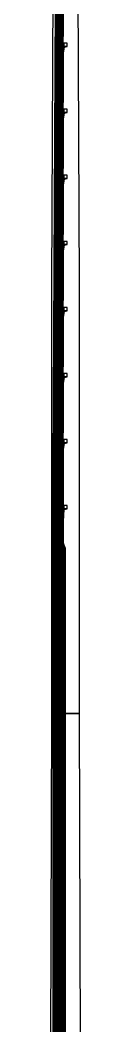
# Model space of a CAD drawing. Header units: inches. Extents: x 106592 to 209533, y 57057 to 74911.
# Drawn here: x 131360 to 131450, y 63182 to 66227 of the extents above; entities that cross this region are included whole.
import ezdxf

# ---------------------------------------------------------------- set-up
doc = ezdxf.new("R2010")
doc.units = ezdxf.units.IN
doc.header["$MEASUREMENT"] = 0
for name, color, linetype in [('metal', 221, 'Continuous'), ('nitride window', 40, 'Continuous'), ('profile', 140, 'Continuous')]:
    doc.layers.add(name, color=color, linetype=linetype)

msp = doc.modelspace()

# ---------------------------------------------------------------- linework, layer by layer
at = {"layer": 'metal'}
for points in [[(131374.7, 66327.3), (131374.2, 66227.2), (131373.7, 66127.3), (131373.2, 66027.2), (131372.7, 65927.3), (131372.2, 65827.2), (131371.7, 65727.3), (131371.2, 65627.2), (131370.7, 65527.3), (131370.2, 65427.2), (131369.7, 65327.3), (131369.2, 65227.2), (131368.7, 65127.3), (131368.2, 65027.2), (131367.7, 64927.3), (131367.2, 64827.2), (131366.7, 64644.3), (131367.1, 64627.2), (131367.4, 64627.2), (131367.7, 64627.2), (131367.2, 64644.3), (131367.7, 64827.2), (131368.2, 64927.3), (131368.7, 65027.2), (131369.2, 65127.3), (131369.7, 65227.2), (131370.2, 65327.3), (131370.7, 65427.2), (131371.2, 65527.3), (131371.7, 65627.2), (131372.2, 65727.3), (131372.7, 65827.2), (131373.2, 65927.3), (131373.7, 66027.2), (131374.2, 66127.3), (131374.7, 66227.2), (131375.2, 66327.3)], [(131375.7, 66327.3), (131375.2, 66227.2), (131374.7, 66127.3), (131374.2, 66027.2), (131373.7, 65927.3), (131373.2, 65827.2), (131372.7, 65727.3), (131372.2, 65627.2), (131371.7, 65527.3), (131371.2, 65427.2), (131370.7, 65327.3), (131370.2, 65227.2), (131369.7, 65127.3), (131369.2, 65027.2), (131368.7, 64927.3), (131368.2, 64827.2), (131367.7, 64644.3), (131368.3, 64627.2), (131368.9, 64627.2), (131368.2, 64644.3), (131368.7, 64827.2), (131369.2, 64927.3), (131369.7, 65027.2), (131370.2, 65127.3), (131370.7, 65227.2), (131371.2, 65327.3), (131371.7, 65427.2), (131372.2, 65527.3), (131372.7, 65627.2), (131373.2, 65727.3), (131373.7, 65827.2), (131374.2, 65927.3), (131374.7, 66027.2), (131375.2, 66127.3), (131375.7, 66227.2), (131376.2, 66327.3)], [(131376.7, 66327.3), (131376.2, 66227.2), (131375.7, 66127.3), (131375.2, 66027.2), (131374.7, 65927.3), (131374.2, 65827.2), (131373.7, 65727.3), (131373.2, 65627.2), (131372.7, 65527.3), (131372.2, 65427.2), (131371.7, 65327.3), (131371.2, 65227.2), (131370.7, 65127.3), (131370.2, 65027.2), (131369.7, 64927.3), (131369.2, 64827.2), (131368.7, 64644.3), (131369.5, 64627.2), (131370.1, 64627.2), (131369.2, 64644.3), (131369.7, 64827.2), (131370.2, 64927.3), (131370.7, 65027.2), (131371.2, 65127.3), (131371.7, 65227.2), (131372.2, 65327.3), (131372.7, 65427.2), (131373.2, 65527.3), (131373.7, 65627.2), (131374.2, 65727.3), (131374.7, 65827.2), (131375.2, 65927.3), (131375.7, 66027.2), (131376.2, 66127.3), (131376.7, 66227.2), (131377.2, 66327.3)], [(131377.7, 66327.3), (131377.2, 66227.2), (131376.7, 66127.3), (131376.2, 66027.2), (131375.7, 65927.3), (131375.2, 65827.2), (131374.7, 65727.3), (131374.2, 65627.2), (131373.7, 65527.3), (131373.2, 65427.2), (131372.7, 65327.3), (131372.2, 65227.2), (131371.7, 65127.3), (131371.2, 65027.2), (131370.7, 64927.3), (131370.2, 64827.2), (131369.7, 64644.3), (131370.7, 64627.2), (131371.3, 64627.2), (131370.2, 64644.3), (131370.7, 64827.2), (131371.2, 64927.3), (131371.7, 65027.2), (131372.2, 65127.3), (131372.7, 65227.2), (131373.2, 65327.3), (131373.7, 65427.2), (131374.2, 65527.3), (131374.7, 65627.2), (131375.2, 65727.3), (131375.7, 65827.2), (131376.2, 65927.3), (131376.7, 66027.2), (131377.2, 66127.3), (131377.7, 66227.2), (131378.2, 66327.3)], [(131378.7, 66327.3), (131378.2, 66227.2), (131377.7, 66127.3), (131377.2, 66027.2), (131376.7, 65927.3), (131376.2, 65827.2), (131375.7, 65727.3), (131375.2, 65627.2), (131374.7, 65527.3), (131374.2, 65427.2), (131373.7, 65327.3), (131373.2, 65227.2), (131372.7, 65127.3), (131372.2, 65027.2), (131371.7, 64927.3), (131371.2, 64827.2), (131370.7, 64644.3), (131371.9, 64627.2), (131372.5, 64627.2), (131371.2, 64644.3), (131371.7, 64827.2), (131372.2, 64927.3), (131372.7, 65027.2), (131373.2, 65127.3), (131373.7, 65227.2), (131374.2, 65327.3), (131374.7, 65427.2), (131375.2, 65527.3), (131375.7, 65627.2), (131376.2, 65727.3), (131376.7, 65827.2), (131377.2, 65927.3), (131377.7, 66027.2), (131378.2, 66127.3), (131378.7, 66227.2), (131379.2, 66327.3)], [(131379.7, 66327.3), (131379.2, 66227.2), (131378.7, 66127.3), (131378.2, 66027.2), (131377.7, 65927.3), (131377.2, 65827.2), (131376.7, 65727.3), (131376.2, 65627.2), (131375.7, 65527.3), (131375.2, 65427.2), (131374.7, 65327.3), (131374.2, 65227.2), (131373.7, 65127.3), (131373.2, 65027.2), (131372.7, 64927.3), (131372.2, 64827.2), (131371.7, 64644.3), (131373.1, 64627.2), (131373.7, 64627.2), (131372.2, 64644.3), (131372.7, 64827.2), (131373.2, 64927.3), (131373.7, 65027.2), (131374.2, 65127.3), (131374.7, 65227.2), (131375.2, 65327.3), (131375.7, 65427.2), (131376.2, 65527.3), (131376.7, 65627.2), (131377.2, 65727.3), (131377.7, 65827.2), (131378.2, 65927.3), (131378.7, 66027.2), (131379.2, 66127.3), (131379.7, 66227.2), (131380.2, 66327.3)], [(131380.7, 66327.3), (131380.2, 66227.2), (131379.7, 66127.3), (131379.2, 66027.2), (131378.7, 65927.3), (131378.2, 65827.2), (131377.7, 65727.3), (131377.2, 65627.2), (131376.7, 65527.3), (131376.2, 65427.2), (131375.7, 65327.3), (131375.2, 65227.2), (131374.7, 65127.3), (131374.2, 65027.2), (131373.7, 64927.3), (131373.2, 64827.2), (131372.7, 64644.3), (131374.3, 64627.2), (131374.9, 64627.2), (131373.2, 64644.3), (131373.7, 64827.2), (131374.2, 64927.3), (131374.7, 65027.2), (131375.2, 65127.3), (131375.7, 65227.2), (131376.2, 65327.3), (131376.7, 65427.2), (131377.2, 65527.3), (131377.7, 65627.2), (131378.2, 65727.3), (131378.7, 65827.2), (131379.2, 65927.3), (131379.7, 66027.2), (131380.2, 66127.3), (131380.7, 66227.2), (131381.2, 66327.3)], [(131381.7, 66327.3), (131381.2, 66227.2), (131380.7, 66127.3), (131380.2, 66027.2), (131379.7, 65927.3), (131379.2, 65827.2), (131378.7, 65727.3), (131378.2, 65627.2), (131377.7, 65527.3), (131377.2, 65427.2), (131376.7, 65327.3), (131376.2, 65227.2), (131375.7, 65127.3), (131375.2, 65027.2), (131374.7, 64927.3), (131374.2, 64827.2), (131373.7, 64644.3), (131375.5, 64627.2), (131376.1, 64627.2), (131374.2, 64644.3), (131374.7, 64827.2), (131375.2, 64927.3), (131375.7, 65027.2), (131376.2, 65127.3), (131376.7, 65227.2), (131377.2, 65327.3), (131377.7, 65427.2), (131378.2, 65527.3), (131378.7, 65627.2), (131379.2, 65727.3), (131379.7, 65827.2), (131380.2, 65927.3), (131380.7, 66027.2), (131381.2, 66127.3), (131381.7, 66227.2), (131382.2, 66327.3)], [(131383.2, 66327.3), (131382.7, 66227.2), (131382.2, 66127.3), (131381.7, 66027.2), (131381.2, 65927.3), (131380.7, 65827.2), (131380.2, 65727.3), (131379.7, 65627.2), (131379.2, 65527.3), (131378.7, 65427.2), (131378.2, 65327.3), (131377.7, 65227.2), (131377.2, 65127.3), (131376.7, 65027.2), (131376.2, 64927.3), (131375.7, 64827.2), (131375.2, 64644.3), (131377.3, 64627.2), (131376.7, 64627.2), (131374.7, 64644.3), (131375.2, 64827.2), (131375.7, 64927.3), (131376.2, 65027.2), (131376.7, 65127.3), (131377.2, 65227.2), (131377.7, 65327.3), (131378.2, 65427.2), (131378.7, 65527.3), (131379.2, 65627.2), (131379.7, 65727.3), (131380.2, 65827.2), (131380.7, 65927.3), (131381.2, 66027.2), (131381.7, 66127.3), (131382.2, 66227.2), (131382.7, 66327.3)], [(131383.7, 66327.3), (131383.2, 66227.2), (131382.7, 66127.3), (131382.2, 66027.2), (131381.7, 65927.3), (131381.2, 65827.2), (131380.7, 65727.3), (131380.2, 65627.2), (131379.7, 65527.3), (131379.2, 65427.2), (131378.7, 65327.3), (131378.2, 65227.2), (131377.7, 65127.3), (131377.2, 65027.2), (131376.7, 64927.3), (131376.2, 64827.2), (131375.7, 64644.3), (131377.9, 64627.2), (131378.5, 64627.2), (131376.2, 64644.3), (131376.7, 64827.2), (131377.2, 64927.3), (131377.7, 65027.2), (131378.2, 65127.3), (131378.7, 65227.2), (131379.2, 65327.3), (131379.7, 65427.2), (131380.2, 65527.3), (131380.7, 65627.2), (131381.2, 65727.3), (131381.7, 65827.2), (131382.2, 65927.3), (131382.7, 66027.2), (131383.2, 66127.3), (131383.7, 66227.2), (131384.2, 66327.3)], [(131385.2, 66327.3), (131384.7, 66227.2), (131384.2, 66127.3), (131383.7, 66027.2), (131383.2, 65927.3), (131382.7, 65827.2), (131382.2, 65727.3), (131381.7, 65627.2), (131381.2, 65527.3), (131380.7, 65427.2), (131380.2, 65327.3), (131379.7, 65227.2), (131379.2, 65127.3), (131378.7, 65027.2), (131378.2, 64927.3), (131377.7, 64827.2), (131377.2, 64644.3), (131379.7, 64627.2), (131379.1, 64627.2), (131376.7, 64644.3), (131377.2, 64827.2), (131377.7, 64927.3), (131378.2, 65027.2), (131378.7, 65127.3), (131379.2, 65227.2), (131379.7, 65327.3), (131380.2, 65427.2), (131380.7, 65527.3), (131381.2, 65627.2), (131381.7, 65727.3), (131382.2, 65827.2), (131382.7, 65927.3), (131383.2, 66027.2), (131383.7, 66127.3), (131384.2, 66227.2), (131384.7, 66327.3)], [(131386.2, 66327.3), (131385.7, 66227.2), (131385.2, 66127.3), (131384.7, 66027.2), (131384.2, 65927.3), (131383.7, 65827.2), (131383.2, 65727.3), (131382.7, 65627.2), (131382.2, 65527.3), (131381.7, 65427.2), (131381.2, 65327.3), (131380.7, 65227.2), (131380.2, 65127.3), (131379.7, 65027.2), (131379.2, 64927.3), (131378.7, 64827.2), (131378.2, 64644.3), (131380.9, 64627.2), (131380.3, 64627.2), (131377.7, 64644.3), (131378.2, 64827.2), (131378.7, 64927.3), (131379.2, 65027.2), (131379.7, 65127.3), (131380.2, 65227.2), (131380.7, 65327.3), (131381.2, 65427.2), (131381.7, 65527.3), (131382.2, 65627.2), (131382.7, 65727.3), (131383.2, 65827.2), (131383.7, 65927.3), (131384.2, 66027.2), (131384.7, 66127.3), (131385.2, 66227.2), (131385.7, 66327.3)], [(131387.2, 66327.3), (131386.7, 66227.2), (131386.2, 66127.3), (131385.7, 66027.2), (131385.2, 65927.3), (131384.7, 65827.2), (131384.2, 65727.3), (131383.7, 65627.2), (131383.2, 65527.3), (131382.7, 65427.2), (131382.2, 65327.3), (131381.7, 65227.2), (131381.2, 65127.3), (131380.7, 65027.2), (131380.2, 64927.3), (131379.7, 64827.2), (131379.2, 64644.3), (131382.1, 64627.2), (131381.5, 64627.2), (131378.7, 64644.3), (131379.2, 64827.2), (131379.7, 64927.3), (131380.2, 65027.2), (131380.7, 65127.3), (131381.2, 65227.2), (131381.7, 65327.3), (131382.2, 65427.2), (131382.7, 65527.3), (131383.2, 65627.2), (131383.7, 65727.3), (131384.2, 65827.2), (131384.7, 65927.3), (131385.2, 66027.2), (131385.7, 66127.3), (131386.2, 66227.2), (131386.7, 66327.3)], [(131388.2, 66327.3), (131387.7, 66227.2), (131387.2, 66127.3), (131386.7, 66027.2), (131386.2, 65927.3), (131385.7, 65827.2), (131385.2, 65727.3), (131384.7, 65627.2), (131384.2, 65527.3), (131383.7, 65427.2), (131383.2, 65327.3), (131382.7, 65227.2), (131382.2, 65127.3), (131381.7, 65027.2), (131381.2, 64927.3), (131380.7, 64827.2), (131380.2, 64644.3), (131383.3, 64627.2), (131382.7, 64627.2), (131379.7, 64644.3), (131380.2, 64827.2), (131380.7, 64927.3), (131381.2, 65027.2), (131381.7, 65127.3), (131382.2, 65227.2), (131382.7, 65327.3), (131383.2, 65427.2), (131383.7, 65527.3), (131384.2, 65627.2), (131384.7, 65727.3), (131385.2, 65827.2), (131385.7, 65927.3), (131386.2, 66027.2), (131386.7, 66127.3), (131387.2, 66227.2), (131387.7, 66327.3)], [(131389.2, 66327.3), (131388.7, 66227.2), (131388.2, 66127.3), (131387.7, 66027.2), (131387.2, 65927.3), (131386.7, 65827.2), (131386.2, 65727.3), (131385.7, 65627.2), (131385.2, 65527.3), (131384.7, 65427.2), (131384.2, 65327.3), (131383.7, 65227.2), (131383.2, 65127.3), (131382.7, 65027.2), (131382.2, 64927.3), (131381.7, 64827.2), (131381.2, 64644.3), (131384.5, 64627.2), (131383.9, 64627.2), (131380.7, 64644.3), (131381.2, 64827.2), (131381.7, 64927.3), (131382.2, 65027.2), (131382.7, 65127.3), (131383.2, 65227.2), (131383.7, 65327.3), (131384.2, 65427.2), (131384.7, 65527.3), (131385.2, 65627.2), (131385.7, 65727.3), (131386.2, 65827.2), (131386.7, 65927.3), (131387.2, 66027.2), (131387.7, 66127.3), (131388.2, 66227.2), (131388.7, 66327.3)], [(131390.2, 66327.3), (131389.7, 66227.2), (131389.2, 66127.3), (131388.7, 66027.2), (131388.2, 65927.3), (131387.7, 65827.2), (131387.2, 65727.3), (131386.7, 65627.2), (131386.2, 65527.3), (131385.7, 65427.2), (131385.2, 65327.3), (131384.7, 65227.2), (131384.2, 65127.3), (131383.7, 65027.2), (131383.2, 64927.3), (131382.7, 64827.2), (131382.2, 64644.3), (131385.7, 64627.2), (131385.1, 64627.2), (131381.7, 64644.3), (131382.2, 64827.2), (131382.7, 64927.3), (131383.2, 65027.2), (131383.7, 65127.3), (131384.2, 65227.2), (131384.7, 65327.3), (131385.2, 65427.2), (131385.7, 65527.3), (131386.2, 65627.2), (131386.7, 65727.3), (131387.2, 65827.2), (131387.7, 65927.3), (131388.2, 66027.2), (131388.7, 66127.3), (131389.2, 66227.2), (131389.7, 66327.3)], [(131391.2, 66327.3), (131390.7, 66227.2), (131390.2, 66127.3), (131389.7, 66027.2), (131389.2, 65927.3), (131388.7, 65827.2), (131388.2, 65727.3), (131387.7, 65627.2), (131387.2, 65527.3), (131386.7, 65427.2), (131386.2, 65327.3), (131385.7, 65227.2), (131385.2, 65127.3), (131384.7, 65027.2), (131384.2, 64927.3), (131383.7, 64827.2), (131383.2, 64644.3), (131386.9, 64627.2), (131386.3, 64627.2), (131382.7, 64644.3), (131383.2, 64827.2), (131383.7, 64927.3), (131384.2, 65027.2), (131384.7, 65127.3), (131385.2, 65227.2), (131385.7, 65327.3), (131386.2, 65427.2), (131386.7, 65527.3), (131387.2, 65627.2), (131387.7, 65727.3), (131388.2, 65827.2), (131388.7, 65927.3), (131389.2, 66027.2), (131389.7, 66127.3), (131390.2, 66227.2), (131390.7, 66327.3)], [(131392.2, 66327.3), (131391.7, 66227.2), (131391.2, 66127.3), (131390.7, 66027.2), (131390.2, 65927.3), (131389.7, 65827.2), (131389.2, 65727.3), (131388.7, 65627.2), (131388.2, 65527.3), (131387.7, 65427.2), (131387.2, 65327.3), (131386.7, 65227.2), (131386.2, 65127.3), (131385.7, 65027.2), (131385.2, 64927.3), (131384.7, 64827.2), (131384.2, 64644.3), (131388.1, 64627.2), (131387.5, 64627.2), (131383.7, 64644.3), (131384.2, 64827.2), (131384.7, 64927.3), (131385.2, 65027.2), (131385.7, 65127.3), (131386.2, 65227.2), (131386.7, 65327.3), (131387.2, 65427.2), (131387.7, 65527.3), (131388.2, 65627.2), (131388.7, 65727.3), (131389.2, 65827.2), (131389.7, 65927.3), (131390.2, 66027.2), (131390.7, 66127.3), (131391.2, 66227.2), (131391.7, 66327.3)], [(131393.2, 66327.3), (131392.7, 66227.2), (131392.2, 66127.3), (131391.7, 66027.2), (131391.2, 65927.3), (131390.7, 65827.2), (131390.2, 65727.3), (131389.7, 65627.2), (131389.2, 65527.3), (131388.7, 65427.2), (131388.2, 65327.3), (131387.7, 65227.2), (131387.2, 65127.3), (131386.7, 65027.2), (131386.2, 64927.3), (131385.7, 64827.2), (131385.2, 64644.3), (131389.3, 64627.2), (131388.7, 64627.2), (131384.7, 64644.3), (131385.2, 64827.2), (131385.7, 64927.3), (131386.2, 65027.2), (131386.7, 65127.3), (131387.2, 65227.2), (131387.7, 65327.3), (131388.2, 65427.2), (131388.7, 65527.3), (131389.2, 65627.2), (131389.7, 65727.3), (131390.2, 65827.2), (131390.7, 65927.3), (131391.2, 66027.2), (131391.7, 66127.3), (131392.2, 66227.2), (131392.7, 66327.3)], [(131394.2, 66327.3), (131393.7, 66227.2), (131393.2, 66127.3), (131392.7, 66027.2), (131392.2, 65927.3), (131391.7, 65827.2), (131391.2, 65727.3), (131390.7, 65627.2), (131390.2, 65527.3), (131389.7, 65427.2), (131389.2, 65327.3), (131388.7, 65227.2), (131388.2, 65127.3), (131387.7, 65027.2), (131387.2, 64927.3), (131386.7, 64827.2), (131386.2, 64644.3), (131390.5, 64627.2), (131389.9, 64627.2), (131385.7, 64644.3), (131386.2, 64827.2), (131386.7, 64927.3), (131387.2, 65027.2), (131387.7, 65127.3), (131388.2, 65227.2), (131388.7, 65327.3), (131389.2, 65427.2), (131389.7, 65527.3), (131390.2, 65627.2), (131390.7, 65727.3), (131391.2, 65827.2), (131391.7, 65927.3), (131392.2, 66027.2), (131392.7, 66127.3), (131393.2, 66227.2), (131393.7, 66327.3)], [(131395.2, 66327.3), (131394.7, 66227.2), (131394.2, 66127.3), (131393.7, 66027.2), (131393.2, 65927.3), (131392.7, 65827.2), (131392.2, 65727.3), (131391.7, 65627.2), (131391.2, 65527.3), (131390.7, 65427.2), (131390.2, 65327.3), (131389.7, 65227.2), (131389.2, 65127.3), (131388.7, 65027.2), (131388.2, 64927.3), (131387.7, 64827.2), (131387.2, 64644.3), (131391.7, 64627.2), (131391.1, 64627.2), (131386.7, 64644.3), (131387.2, 64827.2), (131387.7, 64927.3), (131388.2, 65027.2), (131388.7, 65127.3), (131389.2, 65227.2), (131389.7, 65327.3), (131390.2, 65427.2), (131390.7, 65527.3), (131391.2, 65627.2), (131391.7, 65727.3), (131392.2, 65827.2), (131392.7, 65927.3), (131393.2, 66027.2), (131393.7, 66127.3), (131394.2, 66227.2), (131394.7, 66327.3)], [(131396.2, 66327.3), (131395.7, 66227.2), (131395.2, 66127.3), (131394.7, 66027.2), (131394.2, 65927.3), (131393.7, 65827.2), (131393.2, 65727.3), (131392.7, 65627.2), (131392.2, 65527.3), (131391.7, 65427.2), (131391.2, 65327.3), (131390.7, 65227.2), (131390.2, 65127.3), (131389.7, 65027.2), (131389.2, 64927.3), (131388.7, 64827.2), (131388.2, 64644.3), (131392.9, 64627.2), (131392.3, 64627.2), (131387.7, 64644.3), (131388.2, 64827.2), (131388.7, 64927.3), (131389.2, 65027.2), (131389.7, 65127.3), (131390.2, 65227.2), (131390.7, 65327.3), (131391.2, 65427.2), (131391.7, 65527.3), (131392.2, 65627.2), (131392.7, 65727.3), (131393.2, 65827.2), (131393.7, 65927.3), (131394.2, 66027.2), (131394.7, 66127.3), (131395.2, 66227.2), (131395.7, 66327.3)], [(131397.2, 66327.3), (131396.7, 66227.2), (131396.2, 66127.3), (131395.7, 66027.2), (131395.2, 65927.3), (131394.7, 65827.2), (131394.2, 65727.3), (131393.7, 65627.2), (131393.2, 65527.3), (131392.7, 65427.2), (131392.2, 65327.3), (131391.7, 65227.2), (131391.2, 65127.3), (131390.7, 65027.2), (131390.2, 64927.3), (131389.7, 64827.2), (131389.2, 64644.3), (131394.1, 64627.2), (131393.5, 64627.2), (131388.7, 64644.3), (131389.2, 64827.2), (131389.7, 64927.3), (131390.2, 65027.2), (131390.7, 65127.3), (131391.2, 65227.2), (131391.7, 65327.3), (131392.2, 65427.2), (131392.7, 65527.3), (131393.2, 65627.2), (131393.7, 65727.3), (131394.2, 65827.2), (131394.7, 65927.3), (131395.2, 66027.2), (131395.7, 66127.3), (131396.2, 66227.2), (131396.7, 66327.3)], [(131398.2, 66327.2), (131397.7, 66227.2), (131397.2, 66127.3), (131396.7, 66027.2), (131396.2, 65927.3), (131395.7, 65827.2), (131395.2, 65727.3), (131394.7, 65627.2), (131394.2, 65527.3), (131393.7, 65427.2), (131393.2, 65327.3), (131392.7, 65227.2), (131392.2, 65127.3), (131391.7, 65027.2), (131391.2, 64927.3), (131390.7, 64827.2), (131390.2, 64644.3), (131395.3, 64627.2), (131394.7, 64627.2), (131389.7, 64644.3), (131390.2, 64827.2), (131390.7, 64927.3), (131391.2, 65027.2), (131391.7, 65127.3), (131392.2, 65227.2), (131392.7, 65327.3), (131393.2, 65427.2), (131393.7, 65527.3), (131394.2, 65627.2), (131394.7, 65727.3), (131395.2, 65827.2), (131395.7, 65927.3), (131396.2, 66027.2), (131396.7, 66127.3), (131397.2, 66227.2), (131397.2, 66227.2), (131397.7, 66327.3)]]:
    msp.add_lwpolyline(points, dxfattribs=at)
for points in [[(131410.2, 66157.3), (131400.2, 66157.3), (131400.2, 66147.3), (131410.2, 66147.3)], [(131397.2, 66027.2), (131397.7, 66127.3), (131400.2, 66145.3), (131401.2, 66145.3), (131398.2, 66127.2), (131397.7, 66027.2), (131397.2, 65927.3), (131396.7, 65827.2), (131396.2, 65727.3), (131395.7, 65627.2), (131395.2, 65527.3), (131394.7, 65427.2), (131394.2, 65327.3), (131393.7, 65227.2), (131393.2, 65127.3), (131392.7, 65027.2), (131392.2, 64927.3), (131391.7, 64827.2), (131391.2, 64644.3), (131396.5, 64627.2), (131395.9, 64627.2), (131390.7, 64644.3), (131391.2, 64827.2), (131391.7, 64927.3), (131392.2, 65027.2), (131392.7, 65127.3), (131393.2, 65227.2), (131393.7, 65327.3), (131394.2, 65427.2), (131394.7, 65527.3), (131395.2, 65627.2), (131395.7, 65727.3), (131396.2, 65827.2), (131396.7, 65927.3), (131397.2, 66027.2)], [(131400.2, 66145.3), (131401.2, 66145.3), (131410.2, 66147.3), (131400.2, 66147.3)], [(131397.2, 65827.2), (131397.7, 65927.3), (131400.2, 65945.3), (131401.2, 65945.3), (131398.2, 65927.2), (131397.7, 65827.2), (131397.2, 65727.3), (131396.7, 65627.2), (131396.2, 65527.3), (131395.7, 65427.2), (131395.2, 65327.3), (131394.7, 65227.2), (131394.2, 65127.3), (131393.7, 65027.2), (131393.2, 64927.3), (131392.7, 64827.2), (131392.2, 64644.3), (131397.7, 64627.2), (131397.1, 64627.2), (131391.7, 64644.3), (131392.2, 64827.2), (131392.7, 64927.3), (131393.2, 65027.2), (131393.7, 65127.3), (131394.2, 65227.2), (131394.7, 65327.3), (131395.2, 65427.2), (131395.7, 65527.3), (131396.2, 65627.2), (131396.7, 65727.3), (131397.2, 65827.2)], [(131410.2, 65957.3), (131400.2, 65957.3), (131400.2, 65947.3), (131410.2, 65947.3)], [(131400.2, 65945.3), (131401.2, 65945.3), (131410.2, 65947.3), (131400.2, 65947.3)], [(131410.2, 65757.3), (131400.2, 65757.3), (131400.2, 65747.3), (131410.2, 65747.3)], [(131397.2, 65627.2), (131397.7, 65727.3), (131400.2, 65745.3), (131401.2, 65745.3), (131398.2, 65727.2), (131397.7, 65627.2), (131397.2, 65527.3), (131396.7, 65427.2), (131396.2, 65327.3), (131395.7, 65227.2), (131395.2, 65127.3), (131394.7, 65027.2), (131394.2, 64927.3), (131393.7, 64827.2), (131393.2, 64644.3), (131398.9, 64627.2), (131398.3, 64627.2), (131392.7, 64644.3), (131393.2, 64827.2), (131393.7, 64927.3), (131394.2, 65027.2), (131394.7, 65127.3), (131395.2, 65227.2), (131395.7, 65327.3), (131396.2, 65427.2), (131396.7, 65527.3), (131397.2, 65627.2)], [(131400.2, 65745.3), (131401.2, 65745.3), (131410.2, 65747.3), (131400.2, 65747.3)], [(131397.2, 65427.2), (131397.7, 65527.3), (131400.2, 65545.3), (131401.2, 65545.3), (131398.2, 65527.2), (131397.7, 65427.2), (131397.2, 65327.3), (131396.7, 65227.2), (131396.2, 65127.3), (131395.7, 65027.2), (131395.2, 64927.3), (131394.7, 64827.2), (131394.2, 64644.3), (131400.1, 64627.2), (131399.5, 64627.2), (131393.7, 64644.3), (131394.2, 64827.2), (131394.7, 64927.3), (131395.2, 65027.2), (131395.7, 65127.3), (131396.2, 65227.2), (131396.7, 65327.3), (131397.2, 65427.2)], [(131410.2, 65557.3), (131400.2, 65557.3), (131400.2, 65547.3), (131410.2, 65547.3)], [(131400.2, 65545.3), (131401.2, 65545.3), (131410.2, 65547.3), (131400.2, 65547.3)], [(131397.2, 65227.2), (131397.7, 65327.3), (131400.2, 65345.3), (131401.2, 65345.3), (131398.2, 65327.2), (131397.7, 65227.2), (131397.2, 65127.3), (131396.7, 65027.2), (131396.2, 64927.3), (131395.7, 64827.2), (131395.2, 64644.3), (131401.3, 64627.2), (131400.7, 64627.2), (131394.7, 64644.3), (131395.2, 64827.2), (131395.7, 64927.3), (131396.2, 65027.2), (131396.7, 65127.3), (131397.2, 65227.2)], [(131410.2, 65357.3), (131400.2, 65357.3), (131400.2, 65347.3), (131410.2, 65347.3)], [(131400.2, 65345.3), (131401.2, 65345.3), (131410.2, 65347.3), (131400.2, 65347.3)], [(131410.2, 65157.3), (131400.2, 65157.3), (131400.2, 65147.3), (131410.2, 65147.3)], [(131397.2, 65027.2), (131397.7, 65127.3), (131400.2, 65145.3), (131401.2, 65145.3), (131398.2, 65127.2), (131397.7, 65027.2), (131397.2, 64927.3), (131396.7, 64827.2), (131396.2, 64644.3), (131402.5, 64627.2), (131401.9, 64627.2), (131395.7, 64644.3), (131396.2, 64827.2), (131396.7, 64927.3), (131397.2, 65027.2)], [(131400.2, 65145.3), (131401.2, 65145.3), (131410.2, 65147.3), (131400.2, 65147.3)], [(131397.2, 64827.2), (131397.7, 64927.3), (131400.2, 64945.3), (131401.2, 64945.3), (131398.2, 64927.2), (131397.7, 64827.2), (131397.2, 64644.3), (131403.7, 64627.2), (131403.1, 64627.2), (131396.7, 64644.3), (131397.2, 64827.2)], [(131410.2, 64957.3), (131400.2, 64957.3), (131400.2, 64947.3), (131410.2, 64947.3)], [(131400.2, 64945.3), (131401.2, 64945.3), (131410.2, 64947.3), (131400.2, 64947.3)], [(131410.2, 64757.3), (131400.2, 64757.3), (131400.2, 64747.3), (131410.2, 64747.3)], [(131401.2, 64745.3), (131400.2, 64745.3), (131397.7, 64709.8), (131397.7, 64644.8), (131404.3, 64627.2), (131404.9, 64627.2), (131398.2, 64645.3), (131398.2, 64709.3)], [(131400.2, 64745.3), (131401.2, 64745.3), (131410.2, 64747.3), (131400.2, 64747.3)], [(131367.7, 64627.2), (131367.1, 64627.2), (131367.1, 60987.4), (131367.7, 60987.4)], [(131368.9, 64627.2), (131368.3, 64627.2), (131368.3, 60987.4), (131368.9, 60987.4)], [(131370.1, 64627.2), (131369.5, 64627.2), (131369.5, 60987.4), (131370.1, 60987.4)], [(131371.3, 64627.2), (131370.7, 64627.2), (131370.7, 60987.4), (131371.3, 60987.4)], [(131372.5, 64627.2), (131371.9, 64627.2), (131371.9, 60987.4), (131372.5, 60987.4)], [(131373.7, 64627.2), (131373.1, 64627.2), (131373.1, 60987.4), (131373.7, 60987.4)], [(131374.9, 64627.2), (131374.3, 64627.2), (131374.3, 60987.4), (131374.9, 60987.4)], [(131376.1, 64627.2), (131375.5, 64627.2), (131375.5, 60987.4), (131376.1, 60987.4)], [(131377.3, 64627.2), (131376.7, 64627.2), (131376.7, 60987.4), (131377.3, 60987.4)], [(131378.5, 64627.2), (131377.9, 64627.2), (131377.9, 60987.4), (131378.5, 60987.4)], [(131379.7, 64627.2), (131379.1, 64627.2), (131379.1, 60987.4), (131379.7, 60987.4)], [(131380.9, 64627.2), (131380.3, 64627.2), (131380.3, 60987.4), (131380.9, 60987.4)], [(131382.1, 64627.2), (131381.5, 64627.2), (131381.5, 60987.4), (131382.1, 60987.4)], [(131383.3, 64627.2), (131382.7, 64627.2), (131382.7, 60987.4), (131383.3, 60987.4)], [(131384.5, 64627.2), (131383.9, 64627.2), (131383.9, 60987.4), (131384.5, 60987.4)], [(131385.7, 64627.2), (131385.1, 64627.2), (131385.1, 60987.4), (131385.7, 60987.4)], [(131386.9, 64627.2), (131386.3, 64627.2), (131386.3, 60987.4), (131386.9, 60987.4)], [(131388.1, 64627.2), (131387.5, 64627.2), (131387.5, 60987.4), (131388.1, 60987.4)], [(131389.3, 64627.2), (131388.7, 64627.2), (131388.7, 60987.4), (131389.3, 60987.4)], [(131390.5, 64627.2), (131389.9, 64627.2), (131389.9, 60987.4), (131390.5, 60987.4)], [(131391.7, 64627.2), (131391.1, 64627.2), (131391.1, 60987.4), (131391.7, 60987.4)], [(131392.9, 64627.2), (131392.3, 64627.2), (131392.3, 60987.4), (131392.9, 60987.4)], [(131394.1, 64627.2), (131393.5, 64627.2), (131393.5, 60987.4), (131394.1, 60987.4)], [(131395.3, 64627.2), (131394.7, 64627.2), (131394.7, 60987.4), (131395.3, 60987.4)], [(131396.5, 64627.2), (131395.9, 64627.2), (131395.9, 60987.4), (131396.5, 60987.4)], [(131397.7, 64627.2), (131397.1, 64627.2), (131397.1, 60987.4), (131397.7, 60987.4)], [(131398.9, 64627.2), (131398.3, 64627.2), (131398.3, 60987.4), (131398.9, 60987.4)], [(131400.1, 64627.2), (131399.5, 64627.2), (131399.5, 60987.4), (131400.1, 60987.4)], [(131401.3, 64627.2), (131400.7, 64627.2), (131400.7, 60987.4), (131401.3, 60987.4)], [(131402.5, 64627.2), (131401.9, 64627.2), (131401.9, 60987.4), (131402.5, 60987.4)], [(131403.7, 64627.2), (131403.1, 64627.2), (131403.1, 60987.4), (131403.7, 60987.4)], [(131404.9, 64627.2), (131404.3, 64627.2), (131404.3, 60987.4), (131404.9, 60987.4)]]:
    msp.add_lwpolyline(points, close=True, dxfattribs=at)
at = {"layer": 'nitride window'}
for points in [[(131410.2, 66157.3), (131400.2, 66157.3), (131400.2, 66147.3), (131410.2, 66147.3)], [(131410.2, 65957.3), (131400.2, 65957.3), (131400.2, 65947.3), (131410.2, 65947.3)], [(131410.2, 65757.3), (131400.2, 65757.3), (131400.2, 65747.3), (131410.2, 65747.3)], [(131410.2, 65557.3), (131400.2, 65557.3), (131400.2, 65547.3), (131410.2, 65547.3)], [(131410.2, 65357.3), (131400.2, 65357.3), (131400.2, 65347.3), (131410.2, 65347.3)], [(131410.2, 65157.3), (131400.2, 65157.3), (131400.2, 65147.3), (131410.2, 65147.3)], [(131410.2, 64957.3), (131400.2, 64957.3), (131400.2, 64947.3), (131410.2, 64947.3)], [(131410.2, 64757.3), (131400.2, 64757.3), (131400.2, 64747.3), (131410.2, 64747.3)]]:
    msp.add_lwpolyline(points, close=True, dxfattribs=at)
at = {"layer": 'profile'}
for points in [[(131405.2, 70987.3), (131394.2, 70956.3), (131389.7, 70917.4), (131385.7, 70527.4), (131362.7, 65427.3), (131362.7, 64127.2), (131447.7, 64127.2), (131447.7, 65427.4), (131424.7, 70527.3), (131420.7, 70917.4), (131416.2, 70956.3)], [(131447.7, 64127.2), (131362.7, 64127.2), (131360.2, 63127.2), (131360.2, 60987.4), (131450.2, 60987.4), (131450.2, 63127.2)]]:
    msp.add_lwpolyline(points, close=True, dxfattribs=at)

doc.saveas('drawing.dxf')
